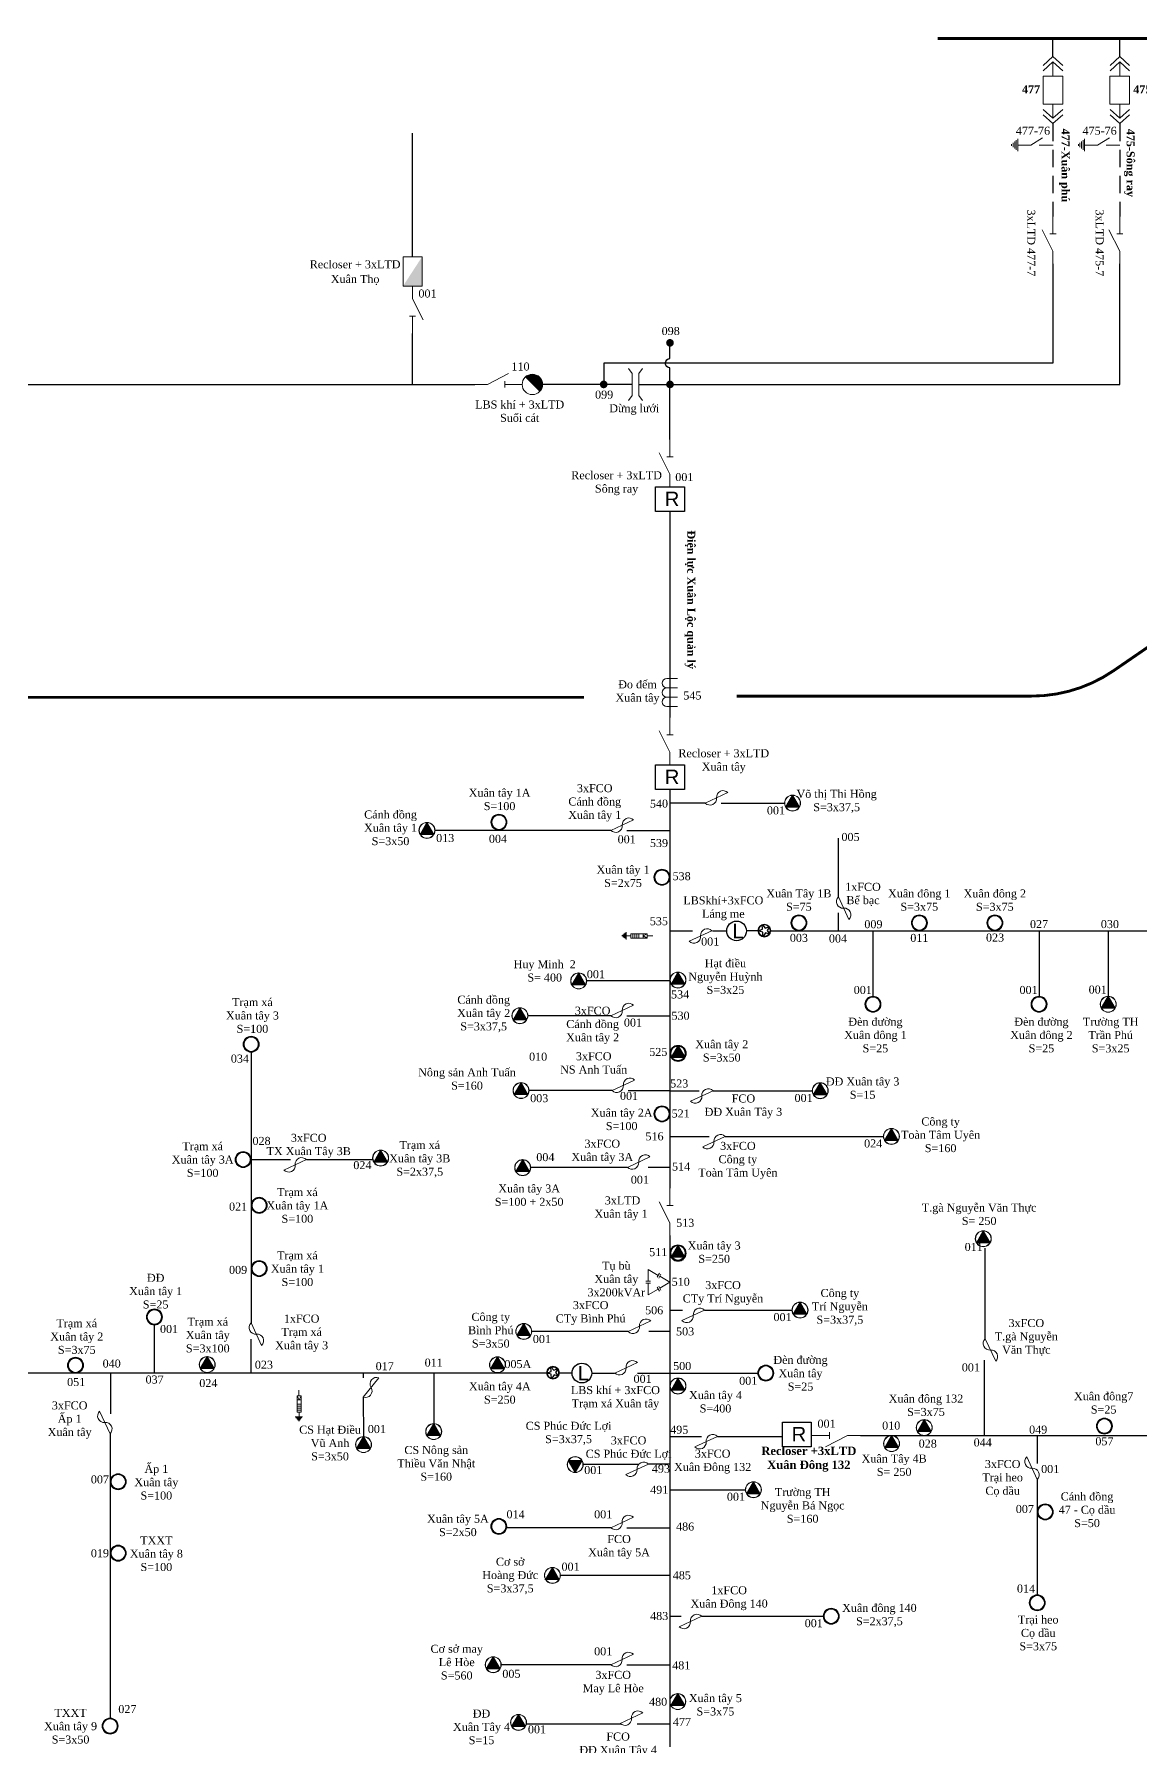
# Model space of a CAD drawing. Header units: inches. Extents: x 4393 to 9189, y -189 to 2360.
# Drawn here: x 6929 to 7311, y 1271 to 1862 of the extents above; entities that cross this region are included whole.
import ezdxf
from ezdxf.enums import TextEntityAlignment as Align

# ---------------------------------------------------------------- set-up
doc = ezdxf.new("R2010")
doc.units = ezdxf.units.IN
doc.header["$MEASUREMENT"] = 0
doc.linetypes.add('DASHED', pattern=[0.75, 0.5, -0.25])
for name, color, linetype, lineweight in [('Day 22kV', 1, 'Continuous', 25), ('Khung', 7, 'Continuous', 20), ('TBA', 5, 'Continuous', 18), ('Text', 7, 'Continuous', 15), ('Thiet bi', 3, 'Continuous', 18)]:
    doc.layers.add(name, color=color, linetype=linetype, lineweight=lineweight)
doc.layers.add('TEXT477TANPHU', color=7, linetype='Continuous')
doc.styles.get("Standard").update_dxf_attribs({"font": 'arial.ttf'})
doc.styles.add('TimeNRoman', font='times.ttf')
doc.styles.add('TimeNRoman-B', font='timesbd.ttf')

# ---------------------------------------------------------------- blocks, each defined once
blk = doc.blocks.new('TBA 1P')
h = blk.add_hatch(color=4)
h.set_gradient(color1=(0, 0, 255), one_color=1, tint=1, name='SPHERICAL')
h.paths.add_polyline_path([(0.8, 0.8, 1), (-0.8, 0.8, 1)])
h.paths.add_polyline_path([(-0.77, 0.8, -1), (0.77, 0.8, -1)], flags=16)
at = {"color": 0}
for radius in [0.8, 0.769, 0.759, 0.759, 0.748, 0.737, 0.726, 0.715]:
    blk.add_circle((0, 0.8), radius, dxfattribs=at)
blk = doc.blocks.new('ALTD')
at = {"color": 0}
for points in [[(3.38, 1.08), (1.27, 0), (0, 0)], [(2.99, 0.31), (2.99, -0.31)], [(2.99, 0), (4.73, 0)]]:
    blk.add_lwpolyline(points, dxfattribs=at)
blk = doc.blocks.new('RECLOSER')
blk.add_hatch(color=0).paths.add_polyline_path([(0, 0.95), (0, -0.95), (2.92, -0.95)])
at = {"color": 0}
blk.add_line((2.92, 0.95), (2.92, -0.95), dxfattribs=at)
blk.add_lwpolyline([(0, -0.95), (2.92, -0.95), (2.92, 0.95), (0, 0.95)], close=True, dxfattribs=at)
blk = doc.blocks.new('DO DEM')
at = {"color": 0}
for points in [[(-1.4, 1.53), (-1.4, 0.47, 1), (-0.47, 0.47), (-0.47, 1.53)], [(-0.47, 1.53), (-0.47, 0.47, 1), (0.47, 0.47), (0.47, 1.53)], [(0.47, 1.53), (0.47, 0.47, 1), (1.4, 0.47), (1.4, 1.53)]]:
    blk.add_lwpolyline(points, format="xyb", dxfattribs=at)
blk = doc.blocks.new('NOI DAT')
at = {"color": 0}
for points in [[(0, 0.01), (0, -1.37)], [(0, -3.51), (0, -2.22), (-0.71, -1.04)], [(0.6, -3.51), (-0.6, -3.51)], [(-0.47, -3.67), (0.47, -3.67)], [(-0.34, -3.82), (0.34, -3.82)], [(-0.21, -3.98), (0.21, -3.98)], [(-0.08, -4.13), (0.08, -4.13)]]:
    blk.add_lwpolyline(points, dxfattribs=at)
blk = doc.blocks.new('MAT CAT')
at = {"color": 0}
for points in [[(-0.97, 5.81), (0, 6.7), (0.97, 5.81)], [(-0.97, 5.28), (0, 6.17), (0.97, 5.28)], [(0, 4.76), (0, 6.17)], [(0, 1.94), (0, 0.53)], [(-0.97, 1.42), (0, 0.53), (0.97, 1.42)], [(-0.97, 0.89), (0, 0), (0.97, 0.89)]]:
    blk.add_lwpolyline(points, dxfattribs=at)
blk.add_lwpolyline([(-0.98, 4.76), (0.98, 4.76), (0.98, 1.94), (-0.98, 1.94)], close=True, dxfattribs=at)
blk = doc.blocks.new('TU BU')
at = {"color": 0}
for points in [[(0.59, -1.02), (0, 0), (-0.59, -1.02)], [(-0.68, -1.18), (-1.27, -2.19), (-0.09, -2.19)], [(-0.48, -1.29), (-0.88, -1.06)], [(-0.39, -1.13), (-0.78, -0.9)], [(0.09, -2.19), (1.27, -2.19), (0.68, -1.18)], [(0.41, -1.13), (0.8, -0.9)], [(0.5, -1.29), (0.9, -1.06)], [(-0.09, -2.42), (-0.09, -1.96)], [(0.09, -2.42), (0.09, -1.96)]]:
    blk.add_lwpolyline(points, dxfattribs=at)
blk = doc.blocks.new('TBA 3P')
h = blk.add_hatch(color=4)
h.set_gradient(color1=(0, 0, 255), one_color=1, tint=1, name='INVSPHERICAL')
h.paths.add_polyline_path([(-0.01, 1.58), (0, 1.6, 0.414214), (-0.8, 0.8, 0.131652), (-0.69, 0.4), (-0.68, 0.42, -0.12747), (-0.78, 0.8, -0.409402)])
h = blk.add_hatch(color=4)
h.set_gradient(color1=(0, 0, 255), one_color=1, tint=1, name='INVSPHERICAL')
h.paths.add_polyline_path([(0.8, 0.8, 1), (-0.8, 0.8, 1)])
h.paths.add_polyline_path([(-0.78, 0.8, -1), (0.78, 0.8, -1)], flags=16)
h = blk.add_hatch()
h.set_pattern_fill('AR-HBONE', color=4, scale=0.25, style=0)
h.paths.add_polyline_path([(0.69, 0.4), (0.67, 0.4, -0.566432), (-0.67, 0.4), (-0.69, 0.4, 0.57735)])
h = blk.add_hatch(color=4)
h.set_gradient(color1=(0, 0, 255), one_color=1, tint=1, name='SPHERICAL')
h.paths.add_polyline_path([(0, 1.6), (0.01, 1.58, -0.409402), (0.78, 0.8, -0.12747), (0.68, 0.42), (0.69, 0.4, 0.131652), (0.8, 0.8, 0.414214)])
at = {"color": 0}
blk.add_lwpolyline([(0, 1.6, 0, 1.39, 0), (0, 0.4, 0, 0, 0)], format="xyseb", dxfattribs=at)
blk.add_lwpolyline([(-0.69, 0.4), (0.69, 0.4), (0, 1.6)], close=True, dxfattribs=at)
for radius in [0.8, 0.778]:
    blk.add_circle((0, 0.8), radius, dxfattribs=at)
blk = doc.blocks.new('FCO')
at = {"color": 0}
blk.add_lwpolyline([(0, 0, 0.707499), (1.13, 0.53, -0.707499), (2.26, 1.05, -5.301682)], format="xyb", dxfattribs=at)
blk.add_lwpolyline([(0, 0), (2.26, 1.05)], dxfattribs=at)
blk = doc.blocks.new('LBS')
blk.add_hatch(color=0).paths.add_polyline_path([(-0.72, 0.72, 0.198912), (-1.02, 0, 0.668179), (0.72, -0.72)])
at = {"color": 0}
blk.add_circle((0, 0), 1.02, dxfattribs=at)
blk = doc.blocks.new('DUNG LUOI')
at = {"color": 0}
for points in [[(-1.01, -1.59), (-0.65, -1.1), (-0.65, 1.1), (-1.01, 1.59)], [(0.37, -1.59), (0, -1.1), (0, 1.1), (0.37, 1.59)]]:
    blk.add_lwpolyline(points, dxfattribs=at)
blk = doc.blocks.new('LA')
at = {"color": 0}
for p, q in [((0.33, -2.28), (0.53, -2.69)), ((0.33, -2.28), (0.74, -2.28)), ((0.33, -3.92), (0.33, -2.28)), ((0.33, -2.69), (0.74, -2.69)), ((0.33, -3.1), (0.74, -3.1)), ((0.33, -3.3), (0.74, -3.3)), ((0.52, -1.72), (0.52, -2.28)), ((0.53, -2.69), (0.74, -2.28)), ((0.74, -2.28), (0.74, -3.92)), ((0.88, -4.39), (0.14, -4.39)), ((0.22, -4.48), (0.8, -4.48)), ((0.3, -4.58), (0.72, -4.58)), ((0.33, -3.51), (0.74, -3.51)), ((0.33, -3.71), (0.74, -3.71)), ((0.74, -3.92), (0.33, -3.92)), ((0.38, -4.67), (0.64, -4.67)), ((0.46, -4.77), (0.56, -4.77)), ((0.53, -3.92), (0.53, -4.39))]:
    blk.add_line(p, q, dxfattribs=at)
blk = doc.blocks.new('ngoi sao')
at = {"layer": 'Day 22kV', "color": 1}
for p, q in [((7789, 2470), (7803.5, 2474.7)), ((7803.5, 2474.7), (7803.5, 2490)), ((7803.5, 2490), (7812.5, 2477.6)), ((7812.5, 2477.6), (7827, 2482.3)), ((7827, 2482.3), (7818, 2470)), ((7803.5, 2465.3), (7789, 2470)), ((7803.5, 2450), (7803.5, 2465.3)), ((7812.5, 2462.4), (7803.5, 2450)), ((7827, 2457.7), (7812.5, 2462.4)), ((7818, 2470), (7827, 2457.7))]:
    blk.add_line(p, q, dxfattribs=at)
blk = doc.blocks.new('báo sự cố')
at = {"layer": 'Day 22kV', "color": 1, "xscale": 0.1313280000002237, "yscale": 0.1313280000002237, "zscale": 0.1313280000002237}
blk.add_blockref('ngoi sao', (6759.61, 2134.29, 3), dxfattribs=at)
at = {"layer": 'TBA', "xscale": 3.449999999999818, "yscale": 3.449999999999818, "zscale": 3.449999999999818, "rotation": 90}
blk.add_blockref('TBA 1P', (7788, 2458.76), dxfattribs=at)
blk = doc.blocks.new('Re')
at = {"layer": 'Day 22kV', "color": 0}
blk.add_lwpolyline([(1873.29, 178.55), (1883.26, 178.55), (1883.26, 170.06), (1873.29, 170.06)], close=True, dxfattribs=at)
at = {"layer": 'TEXT477TANPHU', "color": 7, "true_color": 0xffffff, "insert": (1876.47, 176.87), "char_height": 5, "attachment_point": 1}
blk.add_mtext_dynamic_manual_height_columns('R', width=1.1505, gutter_width=1, heights=[0], dxfattribs=at)
blk = doc.blocks.new('LBS khí')
blk.add_circle((1.09, -1.12), 3.4)
at = {"layer": 'TEXT477TANPHU', "color": 7, "true_color": 0xffffff, "insert": (-0.34, 1.36), "char_height": 5, "attachment_point": 1}
blk.add_mtext_dynamic_manual_height_columns('L', width=1.1505, gutter_width=1, heights=[0], dxfattribs=at)

msp = doc.modelspace()

# ---------------------------------------------------------------- linework, layer by layer
at = {"color": 1}
for p, q in [((7163.17, 1552.49), (7168.09, 1552.49)), ((7164.9, 1378.16), (7187.3, 1378.16))]:
    msp.add_line(p, q, dxfattribs=at)
msp.add_lwpolyline([(7178.93, 1552.48), (7174.88, 1552.48)], dxfattribs=at)
for centre in [(7171.48, 1552.49), (7118.12, 1400.01)]:
    msp.add_circle(centre, 3.4)
at = {"layer": 'Day 22kV', "color": 6}
msp.add_line((7023.1, 1473.63), (7045.83, 1473.6), dxfattribs=at)
at = {"layer": 'Day 22kV'}
for p, q in [((6970.62, 1400.01), (6970.62, 1416.6)), ((7042.7, 1400.03), (7042.7, 1398.41)), ((7114.72, 1400.01), (7110.34, 1400.01)), ((7042.7, 1391.68), (7042.78, 1378.12))]:
    msp.add_line(p, q, dxfattribs=at)
at = {"layer": 'Day 22kV', "const_width": 1.08}
msp.add_lwpolyline([(7240.82, 1860.21), (7346.25, 1860.21)], dxfattribs=at)
at = {"layer": 'Day 22kV'}
for points in [[(7280.66, 1853.95), (7280.66, 1860.21)], [(7303.71, 1853.95), (7303.71, 1860.21)], [(7059.68, 1784.89), (7059.68, 1827.57)], [(7280.66, 1782.52), (7280.66, 1748.22), (7125.65, 1748.22), (7125.65, 1740.91)], [(7137.72, 1740.91), (7303.71, 1740.91), (7303.71, 1782.52)], [(7059.68, 1740.91), (7059.68, 1758.5)], [(6774.19, 1740.91), (7081.19, 1740.91)], [(7135.49, 1740.91), (7104.55, 1740.91)], [(7148.51, 1697.14), (7148.51, 1626.08)], [(7148.51, 1601.28), (7148.51, 1463.74)], [(7160.68, 1596.54), (7148.51, 1596.54)], [(7166.2, 1596.54), (7188.09, 1596.54)], [(7128.15, 1587.12), (7067.43, 1587.12)], [(7133.67, 1587.12), (7148.51, 1587.12)], [(7206.61, 1564.22), (7206.61, 1584.5)], [(7206.61, 1552.49), (7206.61, 1558.7)], [(7148.59, 1552.49), (7156.23, 1552.49)], [(7183.29, 1552.49), (7583.4, 1552.49)], [(7218.55, 1552.49), (7218.55, 1529.95)], [(7275.84, 1552.49), (7275.84, 1529.95)], [(7299.72, 1552.49), (7299.72, 1529.95)], [(7148.43, 1535.24), (7119.77, 1535.24)], [(7128.15, 1523.22), (7099.5, 1523.22)], [(7133.67, 1523.22), (7148.51, 1523.22)], [(7004.01, 1510.82), (7004.01, 1417.24)], [(7128.53, 1497.43), (7099.88, 1497.43)], [(7134.05, 1497.43), (7148.51, 1497.43)], [(7148.47, 1497.38), (7158.6, 1497.38)], [(7163.4, 1497.38), (7197.63, 1497.38)], [(7148.51, 1481.62), (7162.07, 1481.62)], [(7167.59, 1481.62), (7222.15, 1481.62)], [(7004.01, 1473.63), (7017.58, 1473.63)], [(7023.1, 1473.63), (7023.1, 1473.63)], [(7133.84, 1470.95), (7100.53, 1470.95)], [(7148.23, 1470.95), (7140.99, 1470.95)], [(7148.5, 1447.43), (7148.44, 1271.16)], [(7257.12, 1443.07), (7257.12, 1411.84)], [(7148.51, 1421.71), (7152.85, 1421.71)], [(7160.41, 1421.71), (7190.62, 1421.71)], [(7004.01, 1400.02), (7004.01, 1411.74)], [(7134.12, 1414.36), (7100.81, 1414.36)], [(7148.51, 1414.36), (7141.27, 1414.36)], [(7106, 1400.03), (6889.28, 1400)], [(6955.42, 1400.01), (6955.42, 1385.92)], [(7066.99, 1400.01), (7066.99, 1382.6)], [(7121.51, 1400.01), (7129.42, 1400.01)], [(7137.32, 1400.01), (7178.81, 1400.01)], [(7256.97, 1404.46), (7256.97, 1378.42)], [(6955.34, 1379.08), (6955.34, 1281)], [(7148.51, 1378.16), (7159.38, 1378.16)], [(7275.23, 1378.16), (7275.23, 1368.82)], [(7137.4, 1368.46), (7118.72, 1368.46)], [(7148.46, 1368.59), (7140.86, 1368.59)], [(7148.51, 1359.78), (7174.54, 1359.78)], [(7275.23, 1363.3), (7275.23, 1323.56)], [(7128.1, 1346.67), (7092.18, 1346.67)], [(7133.62, 1346.67), (7148.46, 1346.67)], [(7148.51, 1330.23), (7110.7, 1330.23)], [(7148.51, 1316.16), (7152.36, 1316.16)], [(7159.46, 1316.16), (7201.38, 1316.16)], [(7128.09, 1299.43), (7090.28, 1299.43)], [(7133.61, 1299.43), (7148.45, 1299.43)], [(7098.98, 1279.07), (7131.41, 1279.07)], [(7137.18, 1279.07), (7148.56, 1279.07)]]:
    msp.add_lwpolyline(points, dxfattribs=at)
at = {"layer": 'Day 22kV', "linetype": 'DASHED', "ltscale": 12}
for points in [[(7280.66, 1830.84), (7280.66, 1798.83)], [(7303.71, 1830.84), (7303.71, 1798.83)]]:
    msp.add_lwpolyline(points, dxfattribs=at)
at = {"layer": 'Day 22kV'}
msp.add_lwpolyline([(7148.51, 1721.94), (7148.51, 1746.59, -0.983539), (7148.51, 1749.85), (7148.51, 1755.25)], format="xyb", dxfattribs=at)
at = {"layer": 'Day 22kV', "const_width": 1.29}
for points in [[(7148.51, 1755.92, 1), (7148.51, 1754.58, 1), (7148.51, 1755.92, 2.414214)], [(7125.65, 1741.58, 1), (7125.65, 1740.24, 1), (7125.65, 1741.58, 2.414214)], [(7148.51, 1741.58, 1), (7148.51, 1740.24, 1), (7148.51, 1741.58, 2.414214)]]:
    msp.add_lwpolyline(points, format="xyb", dxfattribs=at)
at = {"layer": 'Day 22kV', "color": 0}
for points in [[(7143.53, 1705.64), (7153.5, 1705.64), (7153.5, 1697.14), (7143.53, 1697.14)], [(7143.53, 1609.78), (7153.5, 1609.78), (7153.5, 1601.28), (7143.53, 1601.28)]]:
    msp.add_lwpolyline(points, close=True, dxfattribs=at)
at = {"layer": 'Day 22kV', "elevation": 2.4}
msp.add_lwpolyline([(7214.29, 1378.5), (7708.73, 1378.54)], dxfattribs=at)
at = {"layer": 'Khung', "color": 2, "linetype": 'DASHED', "ltscale": 20}
msp.add_lwpolyline([(7171.52, 1633.44, 0.966, 0.966, 0), (7273.29, 1633.44, 0.966, 1.01, 0.151495), (7301.58, 1642.21, 1.01, 1.01, 0), (7364.43, 1685.34, 1.01, 1.01, 0.247137), (7386.14, 1726.55, 1.01, 1.01, 0), (7386.17, 1843.67, 1.01, 1.01, 0.41433), (7336.16, 1893.69, 1.01, 1.01, 0), (5618.91, 1893.45, 1.01, 1.01, 0)], format="xyseb", dxfattribs=at)
at = {"layer": 'Khung', "color": 2, "linetype": 'DASHED', "ltscale": 20, "const_width": 0.966}
msp.add_lwpolyline([(6871.89, 1633), (7118.89, 1633)], dxfattribs=at)

# ---------------------------------------------------------------- block references
at = {"color": 0}
for p in [(7170.4, 1553.6), (7117.03, 1401.12)]:
    msp.add_blockref('LBS khí', p, dxfattribs=at)
at = {"layer": 'Day 22kV', "color": 0}
for p in [(5270.24, 1527.08), (5270.24, 1431.23), (5314.01, 1204.57)]:
    msp.add_blockref('Re', p, dxfattribs=at)
at = {"layer": 'Day 22kV', "color": 6, "xscale": 0.8000000000000539, "yscale": 0.8000000000001819, "zscale": 0.8000000000000539, "rotation": 75.06858282184567}
for p in [(7476.89, -4972.14), (7403.95, -5124.59)]:
    msp.add_blockref('báo sự cố', p, dxfattribs=at)
at = {"layer": 'TBA', "xscale": 3.450000000000728, "yscale": 3.450000000000728, "zscale": 3.450000000000728}
for name, p in [('TBA 3P', (7190.8, 1593.78)), ('TBA 3P', (7064.67, 1584.36)), ('TBA 1P', (7089.5, 1587.2)), ('TBA 1P', (7145.75, 1568.21)), ('TBA 1P', (7193, 1552.49)), ('TBA 1P', (7234.56, 1552.49)), ('TBA 1P', (7260.61, 1552.49)), ('TBA 3P', (7117.01, 1532.48)), ('TBA 3P', (7151.27, 1532.76)), ('TBA 1P', (7218.55, 1524.43)), ('TBA 1P', (7275.84, 1524.43)), ('TBA 3P', (7299.72, 1524.43)), ('TBA 3P', (7096.74, 1520.46)), ('TBA 1P', (7004.01, 1510.64)), ('TBA 1P', (7151.27, 1507.5)), ('TBA 3P', (7151.34, 1507.47)), ('TBA 3P', (7097.12, 1494.67)), ('TBA 3P', (7200.34, 1494.62)), ('TBA 1P', (7145.75, 1486.63)), ('TBA 3P', (7224.91, 1478.86)), ('TBA 1P', (7001.25, 1470.87)), ('TBA 3P', (7048.68, 1471.39)), ('TBA 3P', (7097.69, 1468.08)), ('TBA 1P', (7006.77, 1455.09)), ('TBA 3P', (7256.62, 1443.57)), ('TBA 1P', (7151.27, 1438.7)), ('TBA 3P', (7151.28, 1438.55)), ('TBA 1P', (7006.77, 1433.28)), ('TBA 3P', (7193.38, 1418.95)), ('TBA 1P', (6970.62, 1416.6)), ('TBA 3P', (7098.05, 1411.6)), ('TBA 1P', (6943.4, 1399.94)), ('TBA 3P', (6988.84, 1400.17)), ('TBA 3P', (7088.99, 1400.09)), ('TBA 3P', (7151.27, 1392.79)), ('TBA 1P', (7181.57, 1397.25)), ('TBA 3P', (7066.99, 1377.08)), ('TBA 3P', (7236.24, 1378.43)), ('TBA 1P', (7298.39, 1378.98)), ('TBA 3P', (7042.78, 1372.6)), ('TBA 3P', (7224.98, 1372.94, 2.4)), ('TBA 1P', (6958.13, 1359.79)), ('TBA 3P', (7177.3, 1357.02)), ('TBA 1P', (7277.99, 1349.38)), ('TBA 1P', (7089.46, 1344.37)), ('TBA 1P', (6958.13, 1335.15)), ('TBA 3P', (7107.94, 1327.47)), ('TBA 1P', (7275.23, 1318.04)), ('TBA 1P', (7204.14, 1313.4)), ('TBA 3P', (7087.52, 1296.67)), ('TBA 3P', (7151.21, 1283.98)), ('TBA 3P', (7096.25, 1276.8))]:
    msp.add_blockref(name, p, dxfattribs=at)
for name, p, rotation in [('TBA 3P', (7115.8, 1371.22), 180), ('TBA 1P', (6952.58, 1278.3), 269.9999988502827)]:
    msp.add_blockref(name, p, dxfattribs=dict(at, rotation=rotation))
at = {"layer": 'Thiet bi', "xscale": 3.450000000000728, "yscale": 3.450000000000728, "zscale": 3.450000000000728}
for name, p in [('MAT CAT', (7280.66, 1830.84)), ('MAT CAT', (7303.71, 1830.84)), ('ALTD', (7081.19, 1740.91)), ('DUNG LUOI', (7137.72, 1740.91)), ('FCO', (7160.68, 1596.54)), ('FCO', (7128.15, 1587.12)), ('FCO', (7155.18, 1548.93)), ('FCO', (7128.15, 1523.22)), ('FCO', (7128.53, 1497.43)), ('FCO', (7133.81, 1470.94)), ('FCO', (7134.09, 1414.35)), ('FCO', (7129.46, 1400.01)), ('LA', (7018.7, 1400.02)), ('FCO', (7128.1, 1346.67)), ('FCO', (7128.09, 1299.43)), ('FCO', (7131.33, 1279.2))]:
    msp.add_blockref(name, p, dxfattribs=at)
at = {"layer": 'Thiet bi'}
for name, p, xscale, yscale, zscale, rotation in [('NOI DAT', (7280.64, 1823.47), 3.450000000000728, 3.450000000000728, 3.450000000000728, 270), ('NOI DAT', (7303.69, 1823.47), 3.450000000000728, 3.450000000000728, 3.450000000000728, 270), ('ALTD', (7280.66, 1782.52), 3.450000000000728, 3.450000000000728, 3.450000000000728, 90), ('ALTD', (7303.71, 1782.52), 3.450000000000728, 3.450000000000728, 3.450000000000728, 90), ('RECLOSER', (7059.68, 1774.81), 3.450000000000728, 3.450000000000728, 3.450000000000728, 90), ('ALTD', (7059.68, 1774.81), 3.450000000000728, 3.450000000000728, 3.450000000000728, 270), ('LBS', (7101.03, 1740.91), 3.450000000000728, 3.450000000000728, 3.450000000000728, 180), ('ALTD', (7148.51, 1705.64), 3.450000000000728, 3.450000000000728, 3.450000000000728, 90), ('DO DEM', (7145.81, 1634.67), 3.450000000000728, 3.450000000000728, 3.450000000000728, 270), ('ALTD', (7148.51, 1609.78), 3.450000000000728, 3.450000000000728, 3.450000000000728, 90), ('FCO', (7206.61, 1564.22), 3.450000000000728, 3.450000000000728, 3.450000000000728, 270), ('LA', (7148.51, 1552.57), 3.450000000000728, 3.450000000000728, 3.450000000000728, 270), ('FCO', (7163.4, 1497.38), 3.450000000000728, 3.450000000000728, 3.450000000000728, 180), ('FCO', (7167.59, 1481.62), 3.450000000000728, 3.450000000000728, 3.450000000000728, 180), ('FCO', (7023.1, 1473.63), 3.450000000000728, 3.450000000000728, 3.450000000000728, 180), ('ALTD', (7148.51, 1447.43), 3.450000000000728, 3.450000000000728, 3.450000000000728, 90), ('TU BU', (7148.51, 1431.34), -3.450000000000728, 3.450000000000728, 3.45, 270), ('FCO', (7004.01, 1417.33), 3.450000000000728, 3.450000000000728, 3.450000000000728, 270), ('FCO', (7160.43, 1421.72), 3.450000000000728, 3.450000000000728, 3.450000000000728, 180), ('FCO', (7260.9, 1404.06), 3.450000000000728, 3.450000000000728, 3.450000000000728, 90), ('FCO', (7042.7, 1391.68), 3.44999999999976, 3.449999999999818, 3.44999999999976, 26.36719037479267), ('FCO', (6955.34, 1379.08), 3.450000000000728, 3.450000000000728, 3.450000000000728, 90), ('FCO', (7164.9, 1378.16), 3.450000000000728, 3.450000000000728, 3.450000000000728, 180), ('ALTD', (7214.29, 1378.5), 3.600000000000364, 3.600000000000364, 3.600000000000364, 180), ('FCO', (7275.23, 1363.3), 3.450000000000728, 3.450000000000728, 3.450000000000728, 90), ('FCO', (7141.06, 1368.64), 3.450000000000728, 3.450000000000728, 3.450000000000728, 180), ('FCO', (7159.46, 1316.16), 3.450000000000728, 3.450000000000728, 3.450000000000728, 180)]:
    msp.add_blockref(name, p, dxfattribs=dict(at, xscale=xscale, yscale=yscale, zscale=zscale, rotation=rotation))

# ---------------------------------------------------------------- texts
at = {"layer": 'Text'}
for s, style, p in [('477', 'TimeNRoman-B', (7273.11, 1841.29)), ('475', 'TimeNRoman-B', (7311.49, 1841.29)), ('477-76', 'TimeNRoman', (7273.76, 1827.01)), ('475-76', 'TimeNRoman', (7296.74, 1827.01)), ('001', 'TimeNRoman', (7064.85, 1770.88)), ('098', 'TimeNRoman', (7148.76, 1757.95)), ('110', 'TimeNRoman', (7096.94, 1745.71)), ('099', 'TimeNRoman', (7125.79, 1736.02)), ('001', 'TimeNRoman', (7153.47, 1707.6)), ('545', 'TimeNRoman', (7156.25, 1632.27)), ('540', 'TimeNRoman', (7144.72, 1594.99)), ('001', 'TimeNRoman', (7185.08, 1592.65)), ('013', 'TimeNRoman', (7070.95, 1583.13)), ('004', 'TimeNRoman', (7089.16, 1582.86)), ('001', 'TimeNRoman', (7133.58, 1582.68)), ('539', 'TimeNRoman', (7144.72, 1581.39)), ('005', 'TimeNRoman', (7210.8, 1583.5)), ('538', 'TimeNRoman', (7152.53, 1569.97)), ('535', 'TimeNRoman', (7144.67, 1554.45)), ('009', 'TimeNRoman', (7218.7, 1553.4)), ('027', 'TimeNRoman', (7275.85, 1553.45)), ('030', 'TimeNRoman', (7300.3, 1553.45)), ('001', 'TimeNRoman', (7162.39, 1547.44)), ('003', 'TimeNRoman', (7193, 1548.7)), ('004', 'TimeNRoman', (7206.47, 1548.48)), ('011', 'TimeNRoman', (7234.56, 1548.7)), ('023', 'TimeNRoman', (7260.67, 1548.8)), ('001', 'TimeNRoman', (7122.95, 1536.17)), ('534', 'TimeNRoman', (7152, 1529.19)), ('001', 'TimeNRoman', (7215.03, 1530.74)), ('001', 'TimeNRoman', (7272.24, 1530.74)), ('001', 'TimeNRoman', (7296.09, 1530.86)), ('530', 'TimeNRoman', (7152.15, 1521.88)), ('001', 'TimeNRoman', (7135.74, 1519.49)), ('525', 'TimeNRoman', (7144.48, 1509.37)), ('034', 'TimeNRoman', (7000.13, 1507.08)), ('010', 'TimeNRoman', (7103.02, 1507.72)), ('523', 'TimeNRoman', (7151.7, 1498.49)), ('003', 'TimeNRoman', (7103.4, 1493.43)), ('001', 'TimeNRoman', (7134.39, 1494.19)), ('001', 'TimeNRoman', (7194.62, 1493.5)), ('521', 'TimeNRoman', (7152.2, 1488.14)), ('516', 'TimeNRoman', (7143.18, 1480.27)), ('028', 'TimeNRoman', (7007.6, 1478.69)), ('024', 'TimeNRoman', (7218.61, 1477.81)), ('024', 'TimeNRoman', (7042.39, 1470.34)), ('004', 'TimeNRoman', (7105.52, 1473.09)), ('514', 'TimeNRoman', (7152.34, 1469.85)), ('001', 'TimeNRoman', (7138.12, 1465.29)), ('021', 'TimeNRoman', (6999.5, 1456.03)), ('513', 'TimeNRoman', (7153.77, 1450.45)), ('511', 'TimeNRoman', (7144.44, 1440.33)), ('011', 'TimeNRoman', (7253.31, 1442.12)), ('009', 'TimeNRoman', (6999.5, 1434.21)), ('510', 'TimeNRoman', (7152.21, 1430.11)), ('506', 'TimeNRoman', (7143.06, 1420.3)), ('001', 'TimeNRoman', (7187.36, 1417.93)), ('001', 'TimeNRoman', (6975.68, 1413.83)), ('001', 'TimeNRoman', (7104.33, 1410.37)), ('503', 'TimeNRoman', (7153.73, 1413)), ('040', 'TimeNRoman', (6955.89, 1401.92)), ('023', 'TimeNRoman', (7008.41, 1401.51)), ('017', 'TimeNRoman', (7050.09, 1401.01)), ('011', 'TimeNRoman', (7066.99, 1402.23)), ('005A', 'TimeNRoman', (7096.02, 1401.73)), ('500', 'TimeNRoman', (7152.73, 1401.07)), ('001', 'TimeNRoman', (7252.32, 1400.58)), ('051', 'TimeNRoman', (6943.62, 1395.55)), ('037', 'TimeNRoman', (6970.7, 1396.41)), ('024', 'TimeNRoman', (6989.24, 1395.19)), ('001', 'TimeNRoman', (7139.07, 1396.64)), ('001', 'TimeNRoman', (7175.52, 1395.96)), ('001', 'TimeNRoman', (7047.38, 1379.33)), ('495', 'TimeNRoman', (7151.69, 1379.09)), ('001', 'TimeNRoman', (7202.54, 1381.18)), ('010', 'TimeNRoman', (7224.85, 1380.53)), ('049', 'TimeNRoman', (7275.55, 1379.15)), ('028', 'TimeNRoman', (7237.45, 1374.31)), ('044', 'TimeNRoman', (7256.41, 1374.73)), ('057', 'TimeNRoman', (7298.41, 1375.12)), ('007', 'TimeNRoman', (6951.83, 1361.97)), ('001', 'TimeNRoman', (7122.06, 1365.19)), ('493', 'TimeNRoman', (7145.4, 1365.67)), ('001', 'TimeNRoman', (7279.69, 1365.54)), ('491', 'TimeNRoman', (7144.79, 1358.38)), ('001', 'TimeNRoman', (7171.28, 1356)), ('014', 'TimeNRoman', (7095.24, 1349.94)), ('001', 'TimeNRoman', (7125.48, 1349.94)), ('007', 'TimeNRoman', (7270.95, 1351.78)), ('486', 'TimeNRoman', (7153.74, 1345.71)), ('019', 'TimeNRoman', (6951.83, 1336.51)), ('001', 'TimeNRoman', (7114.22, 1331.87)), ('485', 'TimeNRoman', (7152.6, 1328.91)), ('014', 'TimeNRoman', (7271.35, 1324.33)), ('483', 'TimeNRoman', (7144.79, 1314.88)), ('001', 'TimeNRoman', (7198.12, 1312.38)), ('001', 'TimeNRoman', (7125.48, 1302.7)), ('481', 'TimeNRoman', (7152.41, 1297.86)), ('005', 'TimeNRoman', (7093.8, 1294.94)), ('480', 'TimeNRoman', (7144.42, 1285.28)), ('027', 'TimeNRoman', (6961.3, 1282.77)), ('001', 'TimeNRoman', (7102.63, 1275.8)), ('477', 'TimeNRoman', (7152.65, 1278.36))]:
    msp.add_text(s, height=2.76, dxfattribs=dict(at, style=style)).set_placement(p, align=Align.CENTER)
at = {"layer": 'Text', "char_height": 2.76, "attachment_point": 5, "rotation": 270, "style": 'TimeNRoman'}
for s, insert, width in [('{\\fTimes New Roman|b1|i0|c0|p18;477-Xuân phú}', (7284.54, 1816.43), 40.1615), ('{\\fTimes New Roman|b1|i0|c0|p18;475-Sông ray}', (7306.98, 1817.3), 40.1615), ('3xLTD 477-7', (7273.12, 1789.73), 58.1304), ('3xLTD 475-7', (7296.75, 1789.73), 58.1304), ('{\\fTimes New Roman|b1|i0|c238|p18;Đ\\fTimes New Roman|b1|i0|c0|p18;iện lực Xuân Lộc quản lý}', (7155.39, 1666.69), 57.3617)]:
    msp.add_mtext(s, dxfattribs=dict(at, insert=insert, width=width))
at = {"layer": 'Text', "insert": (7039.88, 1779.45), "char_height": 2.76, "width": 33.6275, "attachment_point": 5, "line_spacing_factor": 1.1, "style": 'TimeNRoman'}
msp.add_mtext('Recloser + 3xLTD\\PXuân Thọ', dxfattribs=at)
at = {"layer": 'Text', "attachment_point": 5}
for s, insert, char_height, width, style in [('LBS khí + 3xLTD\\PSuối cát', (7096.66, 1731.67), 2.76, 38.86, 'TimeNRoman'), ('Dừng l{\\fTimes New Roman|b0|i0|c163|p18;ư}ới', (7136.19, 1732.23), 2.76, 20.9051, 'TimeNRoman'), ('Recloser + 3xLTD\\PSông ray', (7130.09, 1706.84), 2.76, 30.4636, 'TimeNRoman'), ('{\\fTimes New Roman|b0|i0|c238|p18;Đ}o {\\fTimes New Roman|b0|i0|c238|p18;đ}ếm \\PXuân tây', (7137.31, 1634.75), 2.76, 28.6608, 'TimeNRoman'), ('Recloser + 3xLTD\\PXuân tây', (7167.06, 1610.98), 2.76, 30.4636, 'TimeNRoman'), ('Xuân tây 1A\\PS=100', (7089.72, 1597.79), 2.76, 32.2925, 'TimeNRoman'), ('3xFCO\\PCánh {\\fTimes New Roman|b0|i0|c238|p18;đ}ồng\\PXuân tây 1', (7122.55, 1596.64), 2.76, 28.6608, 'TimeNRoman'), ('Võ thị Thi Hồng\\PS=3x37,5', (7206.02, 1597.12), 2.76, 28.6608, 'TimeNRoman'), ('Cánh {\\fTimes New Roman|b0|i0|c238|p18;đ}ồng\\PXuân tây 1\\PS=3x50', (7052.09, 1588.01), 2.76, 28.6608, 'TimeNRoman'), ('Xuân tây 1\\PS=2x75', (7132.32, 1571.29), 2.76, 36.0086, 'TimeNRoman'), ('Xuân Tây 1B\\PS=75', (7192.98, 1563.09), 2.76, 36.0086, 'TimeNRoman'), ('1xFCO\\PBể bạc', (7215.1, 1565.03), 2.76, 24.4907, 'TimeNRoman'), ('Xuân {\\fTimes New Roman|b0|i0|c238|p18;đ}ông 1\\PS=3x75', (7234.53, 1563.09), 2.76, 36.0086, 'TimeNRoman'), ('Xuân {\\fTimes New Roman|b0|i0|c238|p18;đ}ông 2\\PS=3x75', (7260.59, 1563.07), 2.76, 36.0086, 'TimeNRoman'), ('LBSkhí+3xFCO\\PLáng me', (7166.92, 1560.26), 2.76, 26.9832, 'TimeNRoman'), ('Huy Minh  2\\PS= 400', (7105.29, 1538.68), 2.76, 28.6608, 'TimeNRoman'), ('Hạt {\\fTimes New Roman|b0|i0|c238|p18;đ}iều\\PNguyễn Huỳnh\\PS=3x25', (7167.64, 1536.71), 2.76, 36.0086, 'TimeNRoman'), ('{\\fTimes New Roman|b0|i0|c0|p18;Trạ}m xá{\\fTimes New Roman|b0|i0|c0|p18;\\P}Xuân tây 3\\PS=100', (7004.45, 1523.29), 2.76, 36.0086, 'TimeNRoman'), ('Cánh {\\fTimes New Roman|b0|i0|c238|p18;đ}ồng\\PXuân tây 2\\PS=3x37,5', (7084.23, 1523.84), 2.76, 28.6608, 'TimeNRoman'), ('3xFCO\\PCánh {\\fTimes New Roman|b0|i0|c238|p18;đ}ồng\\PXuân tây 2', (7121.82, 1519.91), 2.76, 28.6608, 'TimeNRoman'), ('{\\fTimes New Roman|b0|i0|c238|p18;Đ}èn {\\fTimes New Roman|b0|i0|c238|p18;đ\\fTimes New Roman|b0|i0|c163|p18;ư}ờng\\PXuân {\\fTimes New Roman|b0|i0|c238|p18;đ}ông 1\\PS=25', (7219.39, 1516.56), 2.76, 36.0086, 'TimeNRoman'), ('{\\fTimes New Roman|b0|i0|c238|p34;Đ}èn {\\fTimes New Roman|b0|i0|c238|p34;đ\\fTimes New Roman|b0|i0|c163|p18;ư}ờng\\PXuân {\\fTimes New Roman|b0|i0|c238|p34;đ}ông 2\\PS=25', (7276.67, 1516.56), 2.76, 36.0086, 'TimeNRoman'), ('Tr{\\fTimes New Roman|b0|i0|c163|p18;ư}ờng TH\\PTrần Phú\\PS=3x25', (7300.56, 1516.56), 2.76, 36.0086, 'TimeNRoman'), ('Xuân tây 2\\PS=3x50', (7166.38, 1511.09), 2.76, 36.0086, 'TimeNRoman'), ('3xFCO\\PNS Anh Tuấn', (7122.2, 1506.95), 2.76, 28.6608, 'TimeNRoman'), ('Nông sản Anh Tuấn\\PS=160', (7078.48, 1501.41), 2.76, 33.3774, 'TimeNRoman'), ('ĐĐ Xuân tây 3\\PS=15', (7214.98, 1498.25), 2.76, 36.0086, 'TimeNRoman'), ('FCO  \\PĐĐ Xuân Tây 3', (7173.85, 1491.94), 2.76, 34.7572, 'TimeNRoman'), ('Xuân tây 2A\\PS=100', (7131.85, 1487.46), 2.76, 36.0086, 'TimeNRoman'), ('Công ty\\PToàn Tâm Uyên\\PS=160', (7241.89, 1482.15), 2.76, 36.0086, 'TimeNRoman'), ('3xFCO\\PTX Xuân Tây 3B', (7023.86, 1478.39), 2.76, 44.0305, 'TimeNRoman'), ('Trạm xá\\PXuân tây 3A\\PS=100', (6987.28, 1473.62), 2.76, 36.0086, 'TimeNRoman'), ('Trạm xá\\PXuân tây 3B\\PS=2x37,5', (7062.18, 1473.72), 2.76, 23.5958, 'TimeNRoman'), ('3xFCO\\PXuân tây 3A', (7125.15, 1476.37), 2.76, 36.0086, 'TimeNRoman'), ('3xFCO\\PCông ty\\PToàn Tâm Uyên', (7171.94, 1473.3), 2.76, 30.6438, 'TimeNRoman'), ('Xuân tây 3A\\PS=100 + 2x50', (7099.92, 1461.34), 2.76, 36.0086, 'TimeNRoman'), ('Trạm xá\\PXuân tây 1A\\PS=100', (7019.96, 1457.79), 2.76, 23.5958, 'TimeNRoman'), (' 3xLTD\\PXuân tây 1', (7131.62, 1456.79), 2.76, 33.6738, 'TimeNRoman'), ('T.gà Nguyễn Văn Thực\\PS= 250', (7255.19, 1454.76), 2.76, 42.7009, 'TimeNRoman'), ('Trạm xá\\PXuân tây 1\\PS=100', (7019.96, 1435.98), 2.76, 23.5958, 'TimeNRoman'), ('Xuân tây 3\\PS=250', (7163.76, 1441.69), 2.76, 36.0086, 'TimeNRoman'), ('Tụ bù\\PXuân tây\\P3x200kVAr', (7130.01, 1432.42), 2.76, 36.0086, 'TimeNRoman'), ('ĐĐ\\PXuân tây 1\\PS=25', (6971.06, 1428.24), 2.76, 36.0086, 'TimeNRoman'), ('3xFCO\\PCTy Trí Nguyễn', (7166.81, 1427.6), 2.76, 30.6438, 'TimeNRoman'), ('Công ty\\PTrí Nguyễn\\PS=3x37,5', (7207.14, 1422.69), 2.76, 36.0086, 'TimeNRoman'), ('3xFCO\\PCTy Bình Phú', (7121.15, 1420.7), 2.76, 30.6438, 'TimeNRoman'), ('Trạm xá\\PXuân tây 2\\PS=3x75', (6943.84, 1412.59), 2.76, 36.0086, 'TimeNRoman'), ('Trạm xá\\PXuân tây\\PS=3x100', (6989.04, 1413.1), 2.76, 36.0086, 'TimeNRoman'), ('1xFCO\\P{\\fTimes New Roman|b0|i0|c0|p18;Trạ}m xá{\\fTimes New Roman|b0|i0|c0|p18;\\P}Xuân tây 3', (7021.42, 1413.74), 2.76, 36.5748, 'TimeNRoman'), ('Công ty\\PBình Phú\\PS=3x50', (7086.68, 1414.77), 2.76, 28.6608, 'TimeNRoman'), ('3xFCO\\PT.gà Nguyễn Văn Thực', (7271.46, 1412.31), 2.76, 23.2577, 'TimeNRoman'), ('{\\fTimes New Roman|b0|i0|c238|p18;Đ}èn {\\fTimes New Roman|b0|i0|c238|p18;đ\\fTimes New Roman|b0|i0|c163|p18;ư}ờng\\PXuân tây\\PS=25', (7193.55, 1399.94), 2.76, 36.0086, 'TimeNRoman'), ('Xuân tây 4A\\PS=250', (7089.8, 1393.13), 2.76, 36.0086, 'TimeNRoman'), ('LBS khí + 3xFCO\\PTrạm xá Xuân tây', (7129.68, 1391.39), 2.76, 41.1603, 'TimeNRoman'), ('Xuân tây 4\\PS=400', (7164.22, 1390.09), 2.76, 36.0086, 'TimeNRoman'), ('Xuân {\\fTimes New Roman|b0|i0|c238|p18;đ}ông7\\PS=25', (7298.14, 1389.72), 2.76, 43.6122, 'TimeNRoman'), ('3xFCO\\PẤp 1\\PXuân tây', (6941.38, 1383.81), 2.76, 36.5748, 'TimeNRoman'), ('Xuân {\\fTimes New Roman|b0|i0|c238|p18;đ}ông 132\\PS=3x75', (7236.83, 1388.9), 2.76, 43.6122, 'TimeNRoman'), ('CS Hạt Điều Vũ Anh\\PS=3x50', (7031.23, 1375.87), 2.76, 21.3259, 'TimeNRoman'), ('CS Phúc Đức Lợi\\PS=3x37,5', (7113.52, 1379.21), 2.76, 32.4244, 'TimeNRoman'), ('3xFCO\\PCS Phúc Đức Lợi', (7134.22, 1374.15), 2.76, 30.6438, 'TimeNRoman'), ('CS Nông sản Thiều Văn Nhật\\PS=160', (7067.86, 1368.87), 2.76, 28.6608, 'TimeNRoman'), ('3xFCO\\PXuân Đông 132', (7163.23, 1369.49), 2.76, 30.6438, 'TimeNRoman'), ('Recloser +3xLTD Xuân Đông 132', (7196.42, 1370.31), 2.88, 38.7512, 'TimeNRoman-B'), ('Xuân Tây 4B\\PS= 250', (7225.86, 1368.22, 2.4), 2.76, 42.7009, 'TimeNRoman'), ('3xFCO\\PTrại heo\\PCọ dầu', (7263.29, 1363.7), 2.76, 30.6164, 'TimeNRoman'), ('Ấp 1 \\PXuân tây \\PS=100', (6971.3, 1362.37), 2.76, 36.0086, 'TimeNRoman'), ('Tr{\\fTimes New Roman|b0|i0|c163|p18;ư}ờng TH\\PNguyễn Bá Ngọc\\PS=160', (7194.29, 1354.35), 2.76, 36.0086, 'TimeNRoman'), ('Cánh đồng 47 - Cọ dầu\\PS=50', (7292.41, 1352.86), 2.76, 22.2517, 'TimeNRoman'), ('Xuân tây 5A\\PS=2x50', (7075.33, 1347.45), 2.76, 41.4693, 'TimeNRoman'), ('TXXT\\PXuân tây 8 \\PS=100', (6971.3, 1337.72), 2.76, 36.0086, 'TimeNRoman'), ('FCO \\PXuân tây 5A', (7130.94, 1340.05), 2.76, 41.4693, 'TimeNRoman'), ('C{\\fTimes New Roman|b0|i0|c163|p18;ơ} sở\\PHoàng {\\fTimes New Roman|b0|i0|c238|p18;Đ}ức\\PS=3x37,5', (7093.39, 1330.04), 2.76, 28.6608, 'TimeNRoman'), ('1xFCO\\PXuân Đông 140', (7168.92, 1322.38), 2.76, 30.6438, 'TimeNRoman'), ('Xuân {\\fTimes New Roman|b0|i0|c238|p18;đ}ông 140\\PS=2x37,5', (7220.77, 1316.43), 2.76, 36.0086, 'TimeNRoman'), ('Trại heo\\PCọ dầu\\PS=3x75', (7275.57, 1310.4), 2.76, 36.0086, 'TimeNRoman'), ('C{\\fTimes New Roman|b0|i0|c163|p18;ơ} sở may\\PLê Hòe\\PS=560', (7074.94, 1300.32), 2.76, 28.6608, 'TimeNRoman'), ('3xFCO\\PMay Lê Hòe ', (7128.92, 1293.2), 2.76, 28.6608, 'TimeNRoman'), ('Xuân tây 5\\PS=3x75', (7164.18, 1285.61), 2.76, 36.0086, 'TimeNRoman'), ('TXXT \\PXuân tây 9 \\PS=3x50', (6941.7, 1278.23), 2.76, 36.0086, 'TimeNRoman'), ('ĐĐ\\PXuân Tây 4\\PS=15', (7083.48, 1278), 2.76, 36.0086, 'TimeNRoman'), ('FCO  \\PĐĐ Xuân Tây 4', (7130.61, 1271.93), 2.76, 34.7572, 'TimeNRoman')]:
    msp.add_mtext(s, dxfattribs=dict(at, insert=insert, char_height=char_height, width=width, style=style))
at = {"layer": 'TEXT477TANPHU', "color": 7, "true_color": 0xffffff, "char_height": 5, "attachment_point": 1}
for s, insert in [('R', (7146.71, 1703.95)), ('R', (7146.71, 1608.09)), ('L', (7170.05, 1554.96)), ('L', (7116.69, 1402.48))]:
    msp.add_mtext_dynamic_manual_height_columns(s, width=1.1505, gutter_width=1, heights=[0], dxfattribs=dict(at, insert=insert))

doc.saveas('drawing.dxf')
